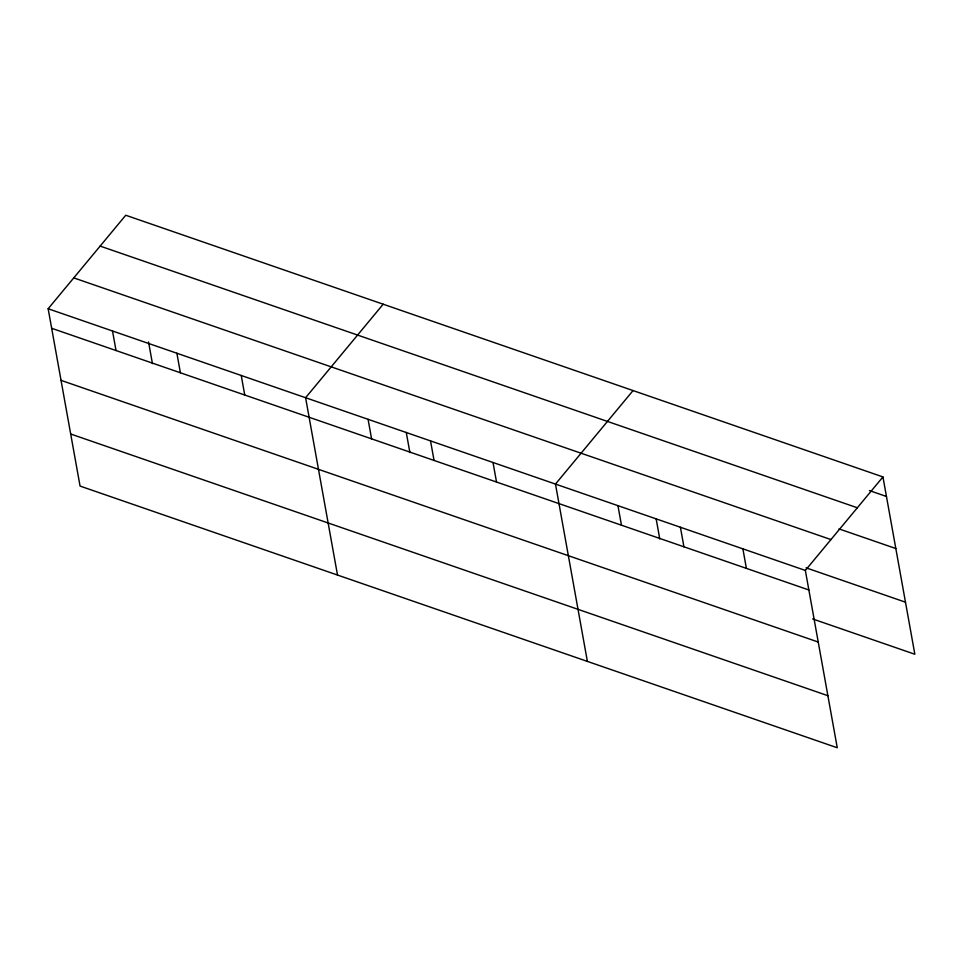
<?xml version="1.0" encoding="UTF-8"?>
<svg xmlns="http://www.w3.org/2000/svg" width="963" height="963" viewBox="0 0 963 963"><rect width="100%" height="100%" fill="white"/><g stroke="black" fill="none" stroke-linecap="round" stroke-linejoin="round"><path stroke-width="1.44" d="M882.939 476.926L805.345 570.433L837.256 747.757L80.061 486.074L48.15 308.75L125.744 215.243L882.939 476.926L914.85 654.25L812.628 618.932M383.19 304.212L305.596 397.719L337.507 575.043M633.064 390.569L555.47 484.076L587.382 661.4M869.42 490.576L886.466 496.475M100.14 246.095L857.335 507.778M839.038 528.916L895.831 548.537M73.754 277.886L830.949 539.569M806.103 567.845L905.485 602.188M48.15 308.75L805.345 570.433M51.665 328.287L808.86 589.97M61.03 380.361L818.237 642.044M70.684 434L827.879 695.695M742.882 548.838L746.397 568.387M680.408 527.255L683.923 546.791M656.128 518.72L659.775 538.967M617.945 505.659L621.46 525.208M493.008 462.481L496.523 482.03M430.533 440.898L434.048 460.434M406.254 432.363L409.901 452.61M368.071 419.302L371.586 438.851M241.232 375.474L244.746 395.023M176.879 353.228L180.394 372.777M148.543 341.949L152.443 363.641M112.515 330.983L116.029 350.532"/></g></svg>
